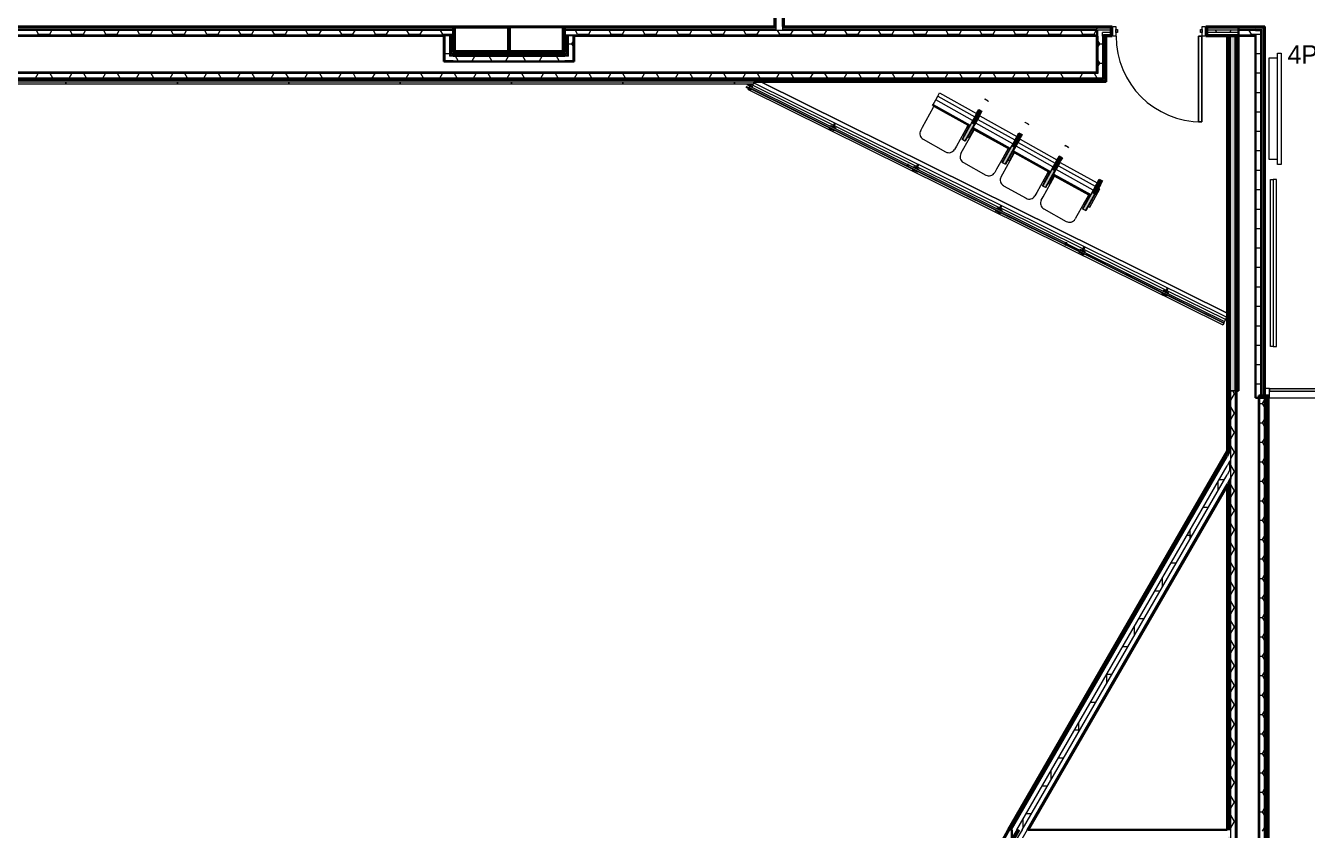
# Model space of a CAD drawing. Header units: millimetres. Extents: x 155920 to 295199, y -4084 to 97293.
# Drawn here: x 208827 to 222633, y 18245 to 26917 of the extents above; entities that cross this region are included whole.
import ezdxf

# ---------------------------------------------------------------- set-up
doc = ezdxf.new("R2010")
doc.units = ezdxf.units.MM
doc.header["$MEASUREMENT"] = 0
for name, color, linetype, lineweight in [('A-AREA-IDEN', 7, 'CONTINUOUS', 9), ('A-DOOR', 4, 'CONTINUOUS', 9), ('A-DOOR-FRAM', 4, 'CONTINUOUS', 18), ('A-FLOR-HRAL', 7, 'CONTINUOUS', 9), ('A-GENM', 8, 'CONTINUOUS', 9), ('A-GLAZ-CURT', 7, 'CONTINUOUS', 9), ('A-GLAZ-CWMG', 7, 'CONTINUOUS', 9), ('A-WALL', 7, 'CONTINUOUS', 9), ('A-WALL-PATT', 7, 'CONTINUOUS', 25), ('E-ELEC-EQPM', 8, 'CONTINUOUS', 9), ('I-FURN', 8, 'CONTINUOUS', 9), ('I-WALL', 7, 'CONTINUOUS', 9)]:
    doc.layers.add(name, color=color, linetype=linetype, lineweight=lineweight)
doc.styles.add('Century Gothic', font='GOTHIC.TTF', dxfattribs={"height": 200})

msp = doc.modelspace()

# ---------------------------------------------------------------- hatches: boundary and pattern name
at = {"layer": 'A-GENM'}
h = msp.add_hatch(color=256, dxfattribs=at)
h.paths.add_polyline_path([(213455, 26901), (214031, 26901), (214031, 26907), (213455, 26907)], flags=0)
h.paths.add_polyline_path([(214035, 26901), (214611, 26901), (214611, 26907), (214035, 26907)], flags=0)
at = {"layer": 'A-GLAZ-CURT'}
msp.add_hatch(color=256, dxfattribs=at).paths.add_polyline_path([(223026, 22979), (223026, 23004), (222224, 23004), (222224, 22979), (222524, 22979)], flags=0)
at = {"layer": 'A-WALL-PATT', "lineweight": 5}
h = msp.add_hatch(color=256, dxfattribs=at)
h.paths.add_polyline_path([(216907, 26907), (216907, 27172), (216943, 27172), (216943, 27187), (216892, 27187), (216892, 26907)], flags=0)
h.paths.add_polyline_path([(216943, 28197), (216943, 28212), (216907, 28212), (216907, 28344), (216892, 28344), (216892, 28197)], flags=0)
h.paths.add_polyline_path([(216892, 28382), (216907, 28382), (216907, 28432), (216892, 28432)], flags=0)
at = {"layer": 'A-WALL-PATT', "lineweight": 9}
h = msp.add_hatch(color=256, dxfattribs=at)
h.paths.add_polyline_path([(216979, 26907), (216994, 26907), (216994, 27187), (216943, 27187), (216943, 27172), (216979, 27172), (216979, 27056)], flags=0)
h.paths.add_polyline_path([(216943, 28197), (216994, 28197), (216994, 28432), (216979, 28432), (216979, 28212), (216943, 28212)], flags=0)
at = {"layer": 'A-WALL-PATT', "lineweight": 5}
h = msp.add_hatch(color=256, dxfattribs=at)
h.paths.add_polyline_path([(220366, 26892), (220366, 26907), (216979, 26907), (216979, 26892), (220132, 26892)], flags=0)
h.paths.add_polyline_path([(215348, 26892), (216907, 26892), (216907, 26907), (214633, 26907), (214633, 26892)], flags=0)
h.paths.add_polyline_path([(213433, 26892), (213433, 26907), (205910, 26907), (205910, 26892), (212956, 26892)], flags=0)
h = msp.add_hatch(color=256, dxfattribs=at)
h.paths.add_polyline_path([(220366, 26877), (220366, 26892), (216979, 26892), (216979, 26877), (220132, 26877)], flags=0)
h.paths.add_polyline_path([(216843, 26877), (216907, 26877), (216907, 26892), (214633, 26892), (214633, 26877), (216544, 26877)], flags=0)
h.paths.add_polyline_path([(212956, 26877), (213433, 26877), (213433, 26892), (205910, 26892), (205910, 26877), (211760, 26877)], flags=0)
for points in [[(213403, 26600), (213418, 26600), (213418, 26806), (213403, 26806), (213403, 26616)], [(214663, 26600), (214663, 26806), (214648, 26806), (214648, 26600)], [(220437, 26340), (220452, 26340), (220452, 26805), (220437, 26805), (220437, 26341)], [(221781, 22983), (221793, 22983), (221793, 26805), (221781, 26805), (221781, 23311)], [(221854, 22983), (221854, 26805), (221804, 26805), (221804, 22983), (221809, 22983)], [(221865, 22983), (221878, 22983), (221878, 26805), (221865, 26805), (221865, 23311)], [(221878, 22983), (221890, 22983), (221890, 26805), (221878, 26805), (221878, 23311)], [(222159, 26892), (222159, 26907), (221890, 26907), (221890, 26892), (222144, 26892)], [(222144, 26877), (222144, 26892), (221890, 26892), (221890, 26877), (222143, 26877)], [(222144, 22907), (222159, 22907), (222159, 26892), (222144, 26892), (222144, 23311)], [(222159, 22907), (222174, 22907), (222174, 26907), (222159, 26907), (222159, 23311)], [(213433, 26600), (214648, 26600), (214648, 26615), (213418, 26615), (213418, 26600)], [(220452, 26325), (220452, 26340), (201311, 26340), (201311, 26325), (220132, 26325)], [(221783, 22297), (221798, 22323), (221798, 22983), (221783, 22983), (221783, 22327)], [(222183, 15656), (222198, 15656), (222198, 22932), (222183, 22932), (222183, 16260)], [(222213, 15656), (222213, 22932), (222198, 22932), (222198, 15656)], [(219446, 18250), (221783, 22297), (221783, 22327), (219430, 18250), (219435, 18250)]]:
    msp.add_hatch(color=256, dxfattribs=at).paths.add_polyline_path(points, flags=0)
at = {"layer": 'A-WALL-PATT', "lineweight": 9}
for points in [[(213433, 26615), (213433, 26806), (213418, 26806), (213418, 26615)], [(214648, 26615), (214648, 26806), (214633, 26806), (214633, 26615)], [(220452, 26325), (220467, 26325), (220467, 26805), (220452, 26805), (220452, 26340)], [(221768, 22983), (221781, 22983), (221781, 26805), (221768, 26805), (221768, 23311)], [(213554, 26615), (214633, 26616), (214633, 26630), (213433, 26630), (213433, 26615)], [(220467, 26310), (220467, 26325), (201296, 26325), (201296, 26310), (220132, 26310)], [(221768, 22301), (221783, 22327), (221783, 22983), (221768, 22983), (221768, 22331)], [(219429, 18250), (221768, 22301), (221768, 22331), (219412, 18250)], [(219348, 18110), (219429, 18250), (219412, 18250), (219348, 18140)]]:
    msp.add_hatch(color=256, dxfattribs=at).paths.add_polyline_path(points, flags=0)
h = msp.add_hatch(color=256, dxfattribs=at)
h.paths.add_polyline_path([(221540, 26856), (221555, 26856), (221555, 26892), (221890, 26892), (221890, 26907), (221540, 26907)], flags=0)
h.paths.add_polyline_path([(220515, 26856), (220530, 26856), (220530, 26907), (220366, 26907), (220366, 26892), (220515, 26892)], flags=0)
at = {"layer": 'A-WALL-PATT', "lineweight": 5}
h = msp.add_hatch(color=256, dxfattribs=at)
h.paths.add_polyline_path([(221540, 26805), (221890, 26805), (221890, 26820), (221555, 26820), (221555, 26856), (221540, 26856), (221540, 26836)], flags=0)
h.paths.add_polyline_path([(220467, 26805), (220530, 26805), (220530, 26856), (220515, 26856), (220515, 26820), (220437, 26820), (220437, 26805), (220452, 26805)], flags=0)
at = {"layer": 'A-WALL-PATT', "lineweight": 9}
h = msp.add_hatch(color=256, dxfattribs=at)
h.paths.add_polyline_path([(221768, 15122), (221783, 15122), (221783, 16048), (221768, 16048), (221768, 15159)], flags=0)
h.paths.add_polyline_path([(221768, 16134), (221783, 16134), (221783, 18164), (221768, 18164), (221768, 16149)], flags=0)
h.paths.add_polyline_path([(221768, 18250), (221783, 18250), (221783, 21985), (221768, 21959), (221768, 18904)], flags=0)
at = {"layer": 'A-WALL-PATT', "lineweight": 5}
h = msp.add_hatch(color=256, dxfattribs=at)
h.paths.add_polyline_path([(221783, 15137), (221798, 15138), (221798, 16048), (221783, 16048), (221783, 15159)], flags=0)
h.paths.add_polyline_path([(221783, 16119), (221798, 16119), (221798, 18179), (221783, 18179), (221783, 16134)], flags=0)
h.paths.add_polyline_path([(221798, 18250), (221798, 22011), (221783, 21985), (221783, 18250)], flags=0)
at = {"layer": 'I-FURN'}
for points in [[(219046, 25847), (219108, 25959), (219074, 25979), (219011, 25867), (219015, 25866), (219018, 25872), (219046, 25856), (219043, 25850)], [(219108, 25959), (219128, 25994), (219093, 26013), (219074, 25979)], [(218917, 25689), (219015, 25866), (219011, 25867), (218913, 25691)], [(218945, 25674), (219046, 25856), (219018, 25871), (218917, 25689), (218936, 25679)], [(218948, 25672), (219046, 25847), (219043, 25850), (218945, 25674)], [(219479, 25597), (219541, 25709), (219507, 25729), (219444, 25617), (219448, 25616), (219451, 25622), (219479, 25606), (219476, 25600)], [(219541, 25709), (219561, 25744), (219526, 25763), (219507, 25729)], [(219350, 25439), (219448, 25616), (219444, 25617), (219346, 25441)], [(219378, 25424), (219479, 25606), (219451, 25621), (219350, 25439), (219353, 25438)], [(219381, 25422), (219479, 25597), (219476, 25600), (219378, 25424)], [(219912, 25347), (219974, 25459), (219940, 25479), (219877, 25367), (219881, 25366), (219884, 25372), (219912, 25356), (219909, 25350)], [(219974, 25459), (219994, 25494), (219959, 25513), (219940, 25479)], [(219783, 25189), (219881, 25366), (219877, 25367), (219779, 25191)], [(219811, 25174), (219912, 25356), (219884, 25371), (219783, 25189), (219786, 25188)], [(219814, 25172), (219912, 25347), (219909, 25350), (219811, 25174)], [(220345, 25097), (220407, 25209), (220373, 25229), (220310, 25117), (220314, 25116), (220317, 25122), (220345, 25106), (220342, 25100)], [(220407, 25209), (220427, 25244), (220392, 25263), (220373, 25229)], [(220216, 24939), (220314, 25116), (220310, 25117), (220212, 24941)], [(220244, 24924), (220345, 25106), (220317, 25121), (220216, 24939)], [(220247, 24922), (220345, 25097), (220342, 25100), (220244, 24924)]]:
    msp.add_hatch(color=256, dxfattribs=at).paths.add_polyline_path(points, flags=0)
h = msp.add_hatch(color=256, dxfattribs=at)
h.paths.add_polyline_path([(218990, 25710), (219040, 25803), (219030, 25808), (219088, 25913), (219084, 25915), (218974, 25719)], flags=0)
h.paths.add_polyline_path([(218940, 25738), (218994, 25837), (218979, 25845), (218924, 25747), (218936, 25741)], flags=0)
h = msp.add_hatch(color=256, dxfattribs=at)
h.paths.add_polyline_path([(219423, 25460), (219474, 25552), (219463, 25558), (219521, 25663), (219517, 25665), (219407, 25469)], flags=0)
h.paths.add_polyline_path([(219373, 25488), (219427, 25587), (219412, 25595), (219357, 25497)], flags=0)
h = msp.add_hatch(color=256, dxfattribs=at)
h.paths.add_polyline_path([(219856, 25210), (219907, 25302), (219896, 25308), (219954, 25413), (219950, 25415), (219841, 25219)], flags=0)
h.paths.add_polyline_path([(219806, 25238), (219860, 25337), (219845, 25345), (219790, 25247)], flags=0)
h = msp.add_hatch(color=256, dxfattribs=at)
h.paths.add_polyline_path([(220289, 24960), (220398, 25157), (220383, 25165), (220274, 24969)], flags=0)
h.paths.add_polyline_path([(220239, 24988), (220294, 25087), (220278, 25095), (220223, 24997)], flags=0)

# ---------------------------------------------------------------- linework, layer by layer
at = {"layer": 'A-DOOR'}
for p, q in [((221460, 26805), (221498, 26805)), ((221460, 25879), (221460, 26805)), ((221460, 26805), (221460, 25879)), ((221498, 26805), (221460, 26805)), ((221498, 26805), (221498, 25879)), ((221498, 25879), (221498, 26805)), ((221498, 25879), (221460, 25879)), ((221460, 25879), (221498, 25879))]:
    msp.add_line(p, q, dxfattribs=at)
msp.add_arc((221498, 26805), 926, 180, 270, dxfattribs=at)
at = {"layer": 'A-DOOR-FRAM', "lineweight": 20}
for p, q in [((220538, 26907), (220570, 26907)), ((220538, 26805), (220538, 26907)), ((220570, 26805), (220538, 26805)), ((220570, 26907), (220570, 26805)), ((220570, 26877), (220589, 26877)), ((220570, 26845), (220570, 26877)), ((220589, 26845), (220570, 26845)), ((220589, 26877), (220589, 26845)), ((221481, 26877), (221500, 26877)), ((221481, 26845), (221481, 26877)), ((221500, 26845), (221481, 26845)), ((221500, 26907), (221532, 26907)), ((221500, 26805), (221500, 26907)), ((221500, 26877), (221500, 26845)), ((221532, 26805), (221500, 26805)), ((221532, 26907), (221532, 26805))]:
    msp.add_line(p, q, dxfattribs=at)
at = {"layer": 'A-FLOR-HRAL'}
for p, q in [((216591, 26261), (216587, 26252)), ((216641, 26226), (216587, 26252)), ((216591, 26261), (216645, 26234)), ((216603, 26285), (216600, 26280)), ((216654, 26253), (216600, 26280)), ((216607, 26285), (216657, 26260)), ((216608, 26228), (216614, 26239)), ((216618, 26247), (216619, 26250)), ((216619, 26250), (216626, 26264)), ((216619, 26250), (218319, 25407)), ((216628, 26285), (216624, 26276)), ((216627, 26267), (216626, 26264)), ((216626, 26264), (218326, 25421)), ((216637, 26270), (216644, 26285)), ((216641, 26226), (216645, 26234)), ((217526, 25843), (216642, 26282)), ((216644, 26233), (217486, 25816)), ((216654, 26253), (216657, 26260)), ((216669, 26301), (221764, 23775)), ((216669, 26301), (221764, 23775)), ((221768, 23820), (216747, 26310)), ((216747, 26310), (221768, 23820)), ((216608, 26228), (221722, 23692)), ((217500, 25842), (217496, 25836)), ((217550, 25809), (217496, 25836)), ((217500, 25842), (217553, 25816)), ((217539, 25870), (217520, 25832)), ((217533, 25826), (217551, 25863)), ((218422, 25399), (217538, 25837)), ((217487, 25816), (217483, 25808)), ((217536, 25782), (217483, 25808)), ((217487, 25816), (217541, 25790)), ((217536, 25782), (217541, 25790)), ((217540, 25789), (218318, 25404)), ((217550, 25809), (217553, 25816)), ((218317, 25402), (218329, 25426)), ((218338, 25421), (218326, 25398)), ((218338, 25421), (218329, 25426)), ((218335, 25417), (220031, 24576)), ((218435, 25425), (218416, 25388)), ((218429, 25382), (218447, 25419)), ((218317, 25402), (218326, 25398)), ((218327, 25399), (218382, 25372)), ((218328, 25402), (220024, 24562)), ((218383, 25372), (218379, 25364)), ((218432, 25337), (218379, 25364)), ((218383, 25372), (218436, 25346)), ((218395, 25398), (218392, 25392)), ((218446, 25365), (218392, 25392)), ((218395, 25398), (218449, 25371)), ((218432, 25337), (218436, 25346)), ((219318, 24955), (218434, 25393)), ((218436, 25345), (219278, 24927)), ((218446, 25365), (218449, 25371)), ((219279, 24928), (219275, 24920)), ((219328, 24893), (219275, 24920)), ((219279, 24928), (219332, 24901)), ((219291, 24954), (219288, 24947)), ((219342, 24921), (219288, 24947)), ((219291, 24954), (219345, 24927)), ((219331, 24981), (219312, 24944)), ((219325, 24937), (219343, 24975)), ((219328, 24893), (219332, 24901)), ((220214, 24511), (219330, 24949)), ((219332, 24901), (220023, 24558)), ((219342, 24921), (219345, 24927)), ((220022, 24557), (220033, 24580)), ((220042, 24576), (220031, 24553)), ((220042, 24576), (220033, 24580)), ((220022, 24557), (220031, 24553)), ((220031, 24554), (220174, 24483)), ((220033, 24557), (221733, 23714)), ((220040, 24571), (221740, 23728)), ((220175, 24484), (220170, 24476)), ((220224, 24449), (220170, 24476)), ((220175, 24484), (220228, 24457)), ((220187, 24510), (220184, 24503)), ((220238, 24476), (220184, 24503)), ((220187, 24510), (220241, 24483)), ((220227, 24537), (220208, 24499)), ((220220, 24493), (220239, 24531)), ((220224, 24449), (220228, 24457)), ((221110, 24067), (220226, 24505)), ((220228, 24457), (221070, 24039)), ((220238, 24476), (220241, 24483)), ((221070, 24040), (221066, 24031)), ((221120, 24005), (221066, 24031)), ((221070, 24040), (221124, 24013)), ((221083, 24065), (221080, 24059)), ((221134, 24032), (221080, 24059)), ((221083, 24065), (221137, 24039)), ((221123, 24093), (221104, 24055)), ((221116, 24049), (221135, 24087)), ((221751, 23749), (221122, 24061)), ((221134, 24032), (221137, 24039)), ((221120, 24005), (221124, 24013)), ((221124, 24012), (221732, 23711)), ((221751, 23749), (221740, 23728)), ((221751, 23749), (221764, 23775)), ((221751, 23749), (221752, 23748)), ((221766, 23775), (221752, 23748)), ((221768, 23784), (221764, 23775)), ((221764, 23775), (221768, 23784)), ((221764, 23775), (221767, 23773)), ((221767, 23773), (221767, 23774)), ((221767, 23774), (221767, 23773)), ((221732, 23711), (221722, 23692)), ((221733, 23714), (221732, 23711)), ((221740, 23728), (221733, 23714))]:
    msp.add_line(p, q, dxfattribs=at)
at = {"layer": 'A-GENM', "lineweight": 30}
for p, q in [((213451, 26907), (213433, 26907)), ((213433, 26907), (213433, 26632)), ((213451, 26632), (213451, 26907)), ((214031, 26907), (213455, 26907)), ((213455, 26907), (213455, 26901)), ((213455, 26901), (214031, 26901)), ((214042, 26892), (214024, 26892)), ((214024, 26892), (214024, 26642)), ((214031, 26901), (214031, 26907)), ((214611, 26907), (214035, 26907)), ((214035, 26907), (214035, 26901)), ((214035, 26901), (214611, 26901)), ((214042, 26642), (214042, 26892)), ((214611, 26901), (214611, 26907)), ((214633, 26907), (214615, 26907)), ((214615, 26907), (214615, 26632)), ((214633, 26632), (214633, 26907)), ((213433, 26632), (213451, 26632)), ((214615, 26642), (213451, 26642)), ((213451, 26642), (213451, 26632)), ((213451, 26632), (214615, 26632)), ((214024, 26642), (214042, 26642)), ((214615, 26632), (214615, 26642)), ((214615, 26632), (214633, 26632))]:
    msp.add_line(p, q, dxfattribs=at)
at = {"layer": 'A-GENM'}
for p, q in [((213451, 26907), (213455, 26907)), ((213451, 26892), (214024, 26892)), ((214031, 26907), (214035, 26907)), ((214611, 26907), (214615, 26907)), ((208061, 26310), (209261, 26310)), ((208061, 26290), (209261, 26290)), ((209256, 26285), (208066, 26285)), ((209261, 26290), (209256, 26285)), ((209261, 26290), (209261, 26310)), ((209261, 26310), (210461, 26310)), ((209261, 26310), (209261, 26290)), ((209261, 26290), (210461, 26290)), ((209266, 26285), (209261, 26290)), ((210456, 26285), (209266, 26285)), ((210461, 26290), (210456, 26285)), ((210461, 26290), (210461, 26310)), ((210461, 26310), (211661, 26310)), ((210461, 26310), (210461, 26290)), ((210461, 26290), (211661, 26290)), ((210466, 26285), (210461, 26290)), ((211656, 26285), (210466, 26285)), ((211661, 26290), (211656, 26285)), ((211661, 26290), (211661, 26310)), ((211661, 26310), (212861, 26310)), ((211661, 26310), (211661, 26290)), ((211661, 26290), (212861, 26290)), ((211666, 26285), (211661, 26290)), ((212856, 26285), (211666, 26285)), ((212861, 26290), (212856, 26285)), ((212861, 26290), (212861, 26310)), ((212861, 26310), (214061, 26310)), ((212861, 26310), (212861, 26290)), ((212861, 26290), (214061, 26290)), ((212866, 26285), (212861, 26290)), ((214056, 26285), (212866, 26285)), ((214061, 26290), (214056, 26285)), ((214061, 26290), (214061, 26310)), ((214061, 26310), (215261, 26310)), ((214061, 26310), (214061, 26290)), ((214061, 26290), (215261, 26290)), ((214066, 26285), (214061, 26290)), ((215256, 26285), (214066, 26285)), ((215261, 26290), (215256, 26285)), ((215261, 26290), (215261, 26310)), ((215261, 26310), (216461, 26310)), ((215261, 26310), (215261, 26290)), ((215261, 26290), (216461, 26290)), ((215266, 26285), (215261, 26290)), ((216456, 26285), (215266, 26285)), ((216461, 26290), (216456, 26285)), ((216461, 26310), (216669, 26310)), ((216461, 26310), (216461, 26290)), ((216461, 26290), (216461, 26310)), ((216461, 26290), (216669, 26290)), ((216466, 26285), (216461, 26290)), ((216664, 26285), (216466, 26285)), ((216669, 26290), (216664, 26285)), ((216669, 26290), (216669, 26310))]:
    msp.add_line(p, q, dxfattribs=at)
at = {"layer": 'A-GLAZ-CURT', "lineweight": 20}
for p, q in [((223026, 23004), (222224, 23004)), ((222224, 23004), (222224, 22979)), ((222224, 22979), (223026, 22979))]:
    msp.add_line(p, q, dxfattribs=at)
at = {"layer": 'A-GLAZ-CWMG', "lineweight": 20, "extrusion": (0, 0, -1)}
for p, q in [((222224, 23007), (222174, 23007)), ((222174, 23007), (222174, 22907)), ((222224, 22907), (222224, 23007)), ((222174, 22907), (222224, 22907))]:
    msp.add_line(p, q, dxfattribs=at)
at = {"layer": 'A-GLAZ-CWMG'}
for p, q in [((222224, 23007), (223026, 23007)), ((222224, 22907), (223026, 22907))]:
    msp.add_line(p, q, dxfattribs=at)
at = {"layer": 'A-WALL'}
for p, q in [((216907, 27172), (216907, 26907)), ((216908, 27171), (216908, 26907)), ((216978, 26907), (216978, 27171)), ((216979, 26907), (216979, 27172)), ((213433, 26866), (205874, 26866)), ((213433, 26816), (205874, 26816)), ((213433, 26876), (205909, 26876)), ((213433, 26892), (205910, 26892)), ((213433, 26877), (205910, 26877)), ((213392, 26806), (213342, 26806)), ((213342, 26806), (213342, 26539)), ((213392, 26806), (213392, 26589)), ((213403, 26806), (213402, 26806)), ((213402, 26806), (213402, 26599)), ((213418, 26806), (213403, 26806)), ((213403, 26806), (213403, 26600)), ((213433, 26806), (213418, 26806)), ((213418, 26806), (213418, 26615)), ((216907, 26892), (214633, 26892)), ((216907, 26877), (214633, 26877)), ((216908, 26876), (214633, 26876)), ((220366, 26866), (214633, 26866)), ((220366, 26816), (214633, 26816)), ((214648, 26806), (214633, 26806)), ((214648, 26615), (214648, 26806)), ((214663, 26806), (214648, 26806)), ((214664, 26806), (214663, 26806)), ((214663, 26600), (214663, 26806)), ((214664, 26599), (214664, 26806)), ((214724, 26806), (214674, 26806)), ((214674, 26589), (214674, 26806)), ((214724, 26539), (214724, 26806)), ((216892, 26907), (216907, 26907)), ((216907, 26907), (216907, 26892)), ((216907, 26892), (216907, 26877)), ((216908, 26907), (216908, 26877)), ((216908, 26877), (216908, 26876)), ((216978, 26907), (216978, 26877)), ((216978, 26877), (216978, 26876)), ((220366, 26876), (216978, 26876)), ((216979, 26907), (216994, 26907)), ((216979, 26907), (216979, 26892)), ((216979, 26892), (216979, 26877)), ((220366, 26892), (216979, 26892)), ((220366, 26877), (216979, 26877)), ((220366, 26907), (220366, 26892)), ((220366, 26892), (220366, 26907)), ((220515, 26892), (220366, 26892)), ((220366, 26892), (220366, 26891)), ((220366, 26891), (220366, 26892)), ((220514, 26891), (220366, 26891)), ((220366, 26891), (220366, 26877)), ((220366, 26877), (220366, 26891)), ((220366, 26877), (220366, 26876)), ((220366, 26876), (220366, 26877)), ((220366, 26856), (220366, 26866)), ((220366, 26844), (220366, 26856)), ((220366, 26821), (220366, 26844)), ((220366, 26820), (220366, 26821)), ((220366, 26816), (220366, 26820)), ((220514, 26869), (220376, 26869)), ((220376, 26844), (220376, 26869)), ((220376, 26805), (220376, 26844)), ((220376, 26805), (220376, 26411)), ((220514, 26844), (220426, 26844)), ((220426, 26821), (220426, 26844)), ((220426, 26805), (220426, 26821)), ((220426, 26805), (220426, 26411)), ((220436, 26821), (220514, 26821)), ((220436, 26820), (220436, 26821)), ((220436, 26805), (220436, 26820)), ((220436, 26805), (220436, 26411)), ((220437, 26820), (220515, 26820)), ((220437, 26805), (220437, 26820)), ((220452, 26805), (220437, 26805)), ((220437, 26805), (220437, 26411)), ((220467, 26805), (220452, 26805)), ((220452, 26805), (220452, 26411)), ((220514, 26869), (220514, 26891)), ((220514, 26856), (220514, 26869)), ((220514, 26844), (220514, 26856)), ((220514, 26821), (220514, 26844)), ((220515, 26856), (220515, 26892)), ((220515, 26820), (220515, 26856)), ((221555, 26892), (221555, 26856)), ((221890, 26892), (221555, 26892)), ((221555, 26856), (221555, 26820)), ((221555, 26820), (221890, 26820)), ((221556, 26891), (221556, 26869)), ((221890, 26891), (221556, 26891)), ((221556, 26869), (221556, 26856)), ((221890, 26869), (221556, 26869)), ((221556, 26856), (221556, 26844)), ((221556, 26844), (221556, 26821)), ((221890, 26844), (221556, 26844)), ((221556, 26821), (221890, 26821)), ((221781, 22983), (221781, 26805)), ((221793, 22983), (221793, 26805)), ((221794, 22983), (221794, 26805)), ((221804, 22983), (221804, 26805)), ((221854, 22983), (221854, 26805)), ((221864, 22983), (221864, 26805)), ((221865, 22983), (221865, 26805)), ((221878, 22983), (221878, 26805)), ((222073, 26892), (221890, 26892)), ((222073, 26877), (221890, 26877)), ((222073, 26876), (221890, 26876)), ((222073, 26866), (221890, 26866)), ((222073, 26816), (221890, 26816)), ((222073, 26892), (222144, 26892)), ((222073, 26877), (222143, 26877)), ((222073, 26876), (222133, 26876)), ((222073, 26866), (222083, 26866)), ((222073, 26816), (222083, 26816)), ((222083, 26866), (222133, 26866)), ((222083, 22907), (222083, 26816)), ((222133, 26876), (222143, 26876)), ((222133, 22907), (222133, 26866)), ((222143, 26877), (222144, 26877)), ((222143, 22907), (222143, 26876)), ((222144, 26892), (222159, 26892)), ((222144, 22907), (222144, 26877)), ((222159, 22907), (222159, 26892)), ((213392, 26539), (213342, 26539)), ((213402, 26589), (213392, 26589)), ((213433, 26539), (213392, 26539)), ((213403, 26599), (213402, 26599)), ((213433, 26589), (213402, 26589)), ((213418, 26600), (213403, 26600)), ((213433, 26599), (213403, 26599)), ((213433, 26615), (213418, 26615)), ((213433, 26600), (213418, 26600)), ((213433, 26615), (214633, 26615)), ((213433, 26600), (214633, 26600)), ((213433, 26599), (214633, 26599)), ((213433, 26589), (214633, 26589)), ((213433, 26539), (214633, 26539)), ((214648, 26615), (214633, 26615)), ((214648, 26600), (214633, 26600)), ((214663, 26599), (214633, 26599)), ((214664, 26589), (214633, 26589)), ((214674, 26539), (214633, 26539)), ((214663, 26600), (214648, 26600)), ((214664, 26599), (214663, 26599)), ((214674, 26589), (214664, 26589)), ((214724, 26539), (214674, 26539)), ((220376, 26401), (201387, 26401)), ((220376, 26411), (220376, 26401)), ((220426, 26411), (220426, 26401)), ((220426, 26401), (220426, 26351)), ((220436, 26411), (220436, 26351)), ((220437, 26411), (220437, 26341)), ((220452, 26411), (220452, 26340)), ((220452, 26325), (201311, 26325)), ((220437, 26340), (201326, 26340)), ((220436, 26341), (201327, 26341)), ((220426, 26351), (201337, 26351)), ((220436, 26351), (220436, 26341)), ((220437, 26341), (220437, 26340)), ((220452, 26340), (220452, 26325)), ((221768, 22983), (221781, 22983)), ((221781, 22983), (221768, 22983)), ((221781, 22983), (221783, 22983)), ((221783, 22983), (221781, 22983)), ((221783, 22983), (221793, 22983)), ((221783, 22327), (221783, 22983)), ((221793, 22983), (221783, 22983)), ((221793, 22983), (221794, 22983)), ((221794, 22983), (221793, 22983)), ((221794, 22983), (221798, 22983)), ((221798, 22983), (221794, 22983)), ((221798, 22983), (221799, 22983)), ((221799, 22983), (221798, 22983)), ((221798, 22323), (221798, 22983)), ((221799, 22983), (221804, 22983)), ((221804, 22983), (221799, 22983)), ((221799, 22325), (221799, 22983)), ((221804, 22983), (221809, 22983)), ((221809, 22983), (221804, 22983)), ((221809, 22983), (221854, 22983)), ((221854, 22983), (221809, 22983)), ((221809, 22050), (221809, 22983)), ((221854, 22983), (221859, 22983)), ((221859, 22983), (221854, 22983)), ((221859, 22983), (221864, 22983)), ((221864, 22983), (221859, 22983)), ((221859, 22137), (221859, 22983)), ((221864, 22983), (221865, 22983)), ((221865, 22983), (221864, 22983)), ((221865, 22983), (221869, 22983)), ((221869, 22983), (221865, 22983)), ((222122, 15656), (222122, 22932)), ((222172, 15656), (222172, 22932)), ((222182, 15656), (222182, 22932)), ((222183, 15656), (222183, 22932)), ((222198, 15656), (222198, 22932)), ((219429, 18250), (221768, 22301)), ((219446, 18250), (221768, 22271)), ((221768, 22301), (221768, 22331)), ((221783, 22327), (221768, 22301)), ((221783, 22297), (221768, 22271)), ((221799, 22229), (221768, 22175)), ((221783, 22327), (221783, 22297)), ((221783, 22297), (221783, 22327)), ((221798, 22323), (221783, 22297)), ((221799, 22325), (221798, 22323)), ((221799, 22229), (221799, 22129)), ((221799, 22129), (221799, 22229)), ((219502, 18250), (221768, 22175)), ((221799, 22129), (221768, 22075)), ((221859, 22117), (221859, 22137)), ((221859, 22117), (221859, 22137)), ((221859, 15208), (221859, 22117)), ((219560, 18250), (221768, 22075)), ((219615, 18250), (221768, 21979)), ((221799, 22033), (221768, 21979)), ((221783, 21985), (221768, 21959)), ((221798, 22011), (221783, 21985)), ((221783, 18250), (221783, 21985)), ((221799, 22013), (221798, 22011)), ((221798, 18250), (221798, 22011)), ((221809, 22050), (221799, 22033)), ((221799, 22013), (221799, 22033)), ((221799, 18250), (221799, 22013)), ((221809, 22050), (221809, 22030)), ((221809, 22030), (221809, 22050)), ((221809, 22030), (221809, 22050)), ((221809, 15208), (221809, 22030)), ((219363, 18136), (219429, 18250)), ((219364, 18136), (219430, 18250)), ((219412, 18250), (219429, 18250)), ((219429, 18250), (219412, 18250)), ((219429, 18250), (219430, 18250)), ((219430, 18250), (219429, 18250)), ((219430, 18250), (219434, 18250)), ((219434, 18250), (219430, 18250)), ((219434, 18250), (219435, 18250)), ((219435, 18250), (219434, 18250)), ((219435, 18250), (219446, 18250)), ((219446, 18250), (219435, 18250)), ((219502, 18250), (219450, 18161)), ((219502, 18250), (219450, 18161)), ((219560, 18250), (219501, 18149)), ((219615, 18250), (219557, 18149)), ((219627, 18250), (219621, 18240)), ((221783, 18250), (221768, 18250)), ((221798, 18250), (221783, 18250)), ((221799, 18250), (221798, 18250))]:
    msp.add_line(p, q, dxfattribs=at)
at = {"layer": 'A-WALL-PATT', "linetype": 'Continuous', "lineweight": 9}
for p, q in [((208965, 26827), (208943, 26866)), ((208959, 26816), (208965, 26827)), ((208965, 26827), (209086, 26827)), ((208965, 26827), (208965, 26827)), ((208965, 26827), (208965, 26827)), ((209086, 26827), (209109, 26866)), ((209092, 26816), (209086, 26827)), ((209328, 26827), (209305, 26866)), ((209322, 26816), (209328, 26827)), ((209328, 26827), (209449, 26827)), ((209328, 26827), (209328, 26827)), ((209328, 26827), (209328, 26827)), ((209449, 26827), (209472, 26866)), ((209455, 26816), (209449, 26827)), ((209691, 26827), (209668, 26866)), ((209685, 26816), (209691, 26827)), ((209691, 26827), (209812, 26827)), ((209691, 26827), (209691, 26827)), ((209691, 26827), (209691, 26827)), ((209812, 26827), (209835, 26866)), ((209818, 26816), (209812, 26827)), ((210054, 26827), (210031, 26866)), ((210048, 26816), (210054, 26827)), ((210054, 26827), (210175, 26827)), ((210054, 26827), (210054, 26827)), ((210054, 26827), (210054, 26827)), ((210175, 26827), (210198, 26866)), ((210181, 26816), (210175, 26827)), ((210417, 26827), (210394, 26866)), ((210411, 26816), (210417, 26827)), ((210417, 26827), (210538, 26827)), ((210417, 26827), (210417, 26827)), ((210417, 26827), (210417, 26827)), ((210538, 26827), (210561, 26866)), ((210544, 26816), (210538, 26827)), ((210780, 26827), (210757, 26866)), ((210774, 26816), (210780, 26827)), ((210780, 26827), (210901, 26827)), ((210780, 26827), (210780, 26827)), ((210780, 26827), (210780, 26827)), ((210901, 26827), (210923, 26866)), ((210907, 26816), (210901, 26827)), ((211143, 26827), (211120, 26866)), ((211137, 26816), (211143, 26827)), ((211143, 26827), (211264, 26827)), ((211143, 26827), (211143, 26827)), ((211143, 26827), (211143, 26827)), ((211264, 26827), (211286, 26866)), ((211270, 26816), (211264, 26827)), ((211506, 26827), (211483, 26866)), ((211499, 26816), (211506, 26827)), ((211505, 26827), (211626, 26827)), ((211506, 26827), (211506, 26827)), ((211506, 26827), (211506, 26827)), ((211626, 26827), (211649, 26866)), ((211633, 26816), (211627, 26827)), ((211868, 26827), (211846, 26866)), ((211862, 26816), (211868, 26827)), ((211868, 26827), (211989, 26827)), ((211868, 26827), (211868, 26827)), ((211868, 26827), (211868, 26827)), ((211989, 26827), (212012, 26866)), ((211996, 26816), (211989, 26827)), ((212231, 26827), (212209, 26866)), ((212225, 26816), (212231, 26827)), ((212231, 26827), (212352, 26827)), ((212231, 26827), (212231, 26827)), ((212231, 26827), (212231, 26827)), ((212352, 26827), (212375, 26866)), ((212358, 26816), (212352, 26827)), ((212594, 26827), (212572, 26866)), ((212588, 26816), (212594, 26827)), ((212594, 26827), (212715, 26827)), ((212594, 26827), (212594, 26827)), ((212594, 26827), (212594, 26827)), ((212715, 26827), (212738, 26866)), ((212721, 26816), (212715, 26827)), ((212957, 26827), (212934, 26866)), ((212951, 26816), (212957, 26827)), ((212957, 26827), (213078, 26827)), ((212957, 26827), (212957, 26827)), ((212957, 26827), (212957, 26827)), ((213078, 26827), (213101, 26866)), ((213084, 26816), (213078, 26827)), ((213320, 26827), (213297, 26866)), ((213314, 26816), (213320, 26827)), ((213320, 26827), (213433, 26827)), ((213320, 26827), (213320, 26827)), ((213320, 26827), (213320, 26827)), ((214772, 26827), (214749, 26866)), ((214766, 26816), (214772, 26827)), ((214772, 26827), (214893, 26827)), ((214772, 26827), (214772, 26827)), ((214772, 26827), (214772, 26827)), ((214893, 26827), (214915, 26866)), ((214899, 26816), (214893, 26827)), ((215135, 26827), (215112, 26866)), ((215128, 26816), (215135, 26827)), ((215134, 26827), (215255, 26827)), ((215135, 26827), (215135, 26827)), ((215135, 26827), (215135, 26827)), ((215255, 26827), (215278, 26866)), ((215262, 26816), (215256, 26827)), ((215498, 26827), (215475, 26866)), ((215491, 26816), (215497, 26827)), ((215497, 26827), (215618, 26827)), ((215497, 26827), (215497, 26827)), ((215497, 26827), (215497, 26827)), ((215618, 26827), (215641, 26866)), ((215625, 26816), (215618, 26827)), ((215860, 26827), (215838, 26866)), ((215854, 26816), (215860, 26827)), ((215860, 26827), (215981, 26827)), ((215860, 26827), (215860, 26827)), ((215860, 26827), (215860, 26827)), ((215981, 26827), (216004, 26866)), ((215988, 26816), (215981, 26827)), ((216223, 26827), (216201, 26866)), ((216217, 26816), (216223, 26827)), ((216223, 26827), (216344, 26827)), ((216223, 26827), (216223, 26827)), ((216223, 26827), (216223, 26827)), ((216344, 26827), (216367, 26866)), ((216350, 26816), (216344, 26827)), ((216586, 26827), (216563, 26866)), ((216580, 26816), (216586, 26827)), ((216586, 26827), (216707, 26827)), ((216586, 26827), (216586, 26827)), ((216586, 26827), (216586, 26827)), ((216707, 26827), (216730, 26866)), ((216713, 26816), (216707, 26827)), ((216949, 26827), (216926, 26866)), ((216943, 26816), (216949, 26827)), ((216949, 26827), (217070, 26827)), ((216949, 26827), (216949, 26827)), ((216949, 26827), (216949, 26827)), ((217070, 26827), (217093, 26866)), ((217076, 26816), (217070, 26827)), ((217312, 26827), (217289, 26866)), ((217306, 26816), (217312, 26827)), ((217312, 26827), (217433, 26827)), ((217312, 26827), (217312, 26827)), ((217312, 26827), (217312, 26827)), ((217433, 26827), (217456, 26866)), ((217439, 26816), (217433, 26827)), ((217675, 26827), (217652, 26866)), ((217669, 26816), (217675, 26827)), ((217675, 26827), (217796, 26827)), ((217675, 26827), (217675, 26827)), ((217675, 26827), (217675, 26827)), ((217796, 26827), (217819, 26866)), ((217802, 26816), (217796, 26827)), ((218038, 26827), (218015, 26866)), ((218032, 26816), (218038, 26827)), ((218038, 26827), (218159, 26827)), ((218038, 26827), (218038, 26827)), ((218038, 26827), (218038, 26827)), ((218159, 26827), (218182, 26866)), ((218165, 26816), (218159, 26827)), ((218401, 26827), (218378, 26866)), ((218395, 26816), (218401, 26827)), ((218401, 26827), (218522, 26827)), ((218401, 26827), (218401, 26827)), ((218401, 26827), (218401, 26827)), ((218522, 26827), (218544, 26866)), ((218528, 26816), (218522, 26827)), ((218764, 26827), (218741, 26866)), ((218757, 26816), (218764, 26827)), ((218763, 26827), (218884, 26827)), ((218764, 26827), (218764, 26827)), ((218764, 26827), (218764, 26827)), ((218885, 26827), (218907, 26866)), ((218891, 26816), (218885, 26827)), ((219127, 26827), (219104, 26866)), ((219120, 26816), (219126, 26827)), ((219126, 26827), (219247, 26827)), ((219126, 26827), (219126, 26827)), ((219126, 26827), (219126, 26827)), ((219247, 26827), (219270, 26866)), ((219254, 26816), (219247, 26827)), ((219489, 26827), (219467, 26866)), ((219483, 26816), (219489, 26827)), ((219489, 26827), (219610, 26827)), ((219489, 26827), (219489, 26827)), ((219489, 26827), (219489, 26827)), ((219610, 26827), (219633, 26866)), ((219617, 26816), (219610, 26827)), ((219852, 26827), (219830, 26866)), ((219846, 26816), (219852, 26827)), ((219852, 26827), (219973, 26827)), ((219852, 26827), (219852, 26827)), ((219852, 26827), (219852, 26827)), ((219973, 26827), (219996, 26866)), ((219979, 26816), (219973, 26827)), ((220215, 26827), (220193, 26866)), ((220209, 26816), (220215, 26827)), ((220215, 26827), (220336, 26827)), ((220215, 26827), (220215, 26827)), ((220215, 26827), (220215, 26827)), ((220336, 26827), (220359, 26866)), ((220342, 26816), (220336, 26827)), ((221657, 26844), (221643, 26869)), ((221798, 26844), (221812, 26869)), ((222030, 26827), (222007, 26866)), ((222024, 26816), (222030, 26827)), ((222030, 26827), (222083, 26827)), ((222030, 26827), (222030, 26827)), ((222030, 26827), (222030, 26827)), ((222083, 26827), (222133, 26827)), ((214674, 26722), (214711, 26722)), ((214711, 26722), (214724, 26744)), ((214724, 26701), (214711, 26722)), ((220397, 26722), (220376, 26758)), ((220376, 26686), (220397, 26722)), ((220397, 26722), (220426, 26722)), ((220397, 26722), (220397, 26722)), ((220397, 26722), (220397, 26722)), ((213342, 26617), (213392, 26617)), ((213487, 26539), (213458, 26589)), ((213637, 26539), (213666, 26589)), ((213849, 26539), (213821, 26589)), ((214000, 26539), (214029, 26589)), ((214212, 26539), (214183, 26589)), ((214363, 26539), (214392, 26589)), ((214575, 26539), (214546, 26589)), ((220397, 26513), (220376, 26548)), ((220376, 26477), (220397, 26513)), ((220397, 26513), (220426, 26513)), ((220397, 26513), (220397, 26513)), ((220397, 26513), (220397, 26513)), ((222083, 26617), (222133, 26617)), ((208932, 26351), (208961, 26401)), ((209119, 26351), (209090, 26401)), ((209295, 26351), (209324, 26401)), ((209482, 26351), (209453, 26401)), ((209658, 26351), (209687, 26401)), ((209845, 26351), (209816, 26401)), ((210021, 26351), (210050, 26401)), ((210208, 26351), (210179, 26401)), ((210384, 26351), (210413, 26401)), ((210571, 26351), (210542, 26401)), ((210747, 26351), (210776, 26401)), ((210934, 26351), (210905, 26401)), ((211110, 26351), (211138, 26401)), ((211297, 26351), (211268, 26401)), ((211472, 26351), (211501, 26401)), ((211660, 26351), (211631, 26401)), ((211835, 26351), (211864, 26401)), ((212023, 26351), (211994, 26401)), ((212198, 26351), (212227, 26401)), ((212385, 26351), (212357, 26401)), ((212561, 26351), (212590, 26401)), ((212748, 26351), (212720, 26401)), ((212924, 26351), (212953, 26401)), ((213111, 26351), (213082, 26401)), ((213287, 26351), (213316, 26401)), ((213474, 26351), (213445, 26401)), ((213650, 26351), (213679, 26401)), ((213837, 26351), (213808, 26401)), ((214013, 26351), (214042, 26401)), ((214200, 26351), (214171, 26401)), ((214376, 26351), (214405, 26401)), ((214563, 26351), (214534, 26401)), ((214739, 26351), (214767, 26401)), ((214926, 26351), (214897, 26401)), ((215101, 26351), (215130, 26401)), ((215289, 26351), (215260, 26401)), ((215464, 26351), (215493, 26401)), ((215652, 26351), (215623, 26401)), ((215827, 26351), (215856, 26401)), ((216015, 26351), (215986, 26401)), ((216190, 26351), (216219, 26401)), ((216377, 26351), (216349, 26401)), ((216553, 26351), (216582, 26401)), ((216740, 26351), (216711, 26401)), ((216916, 26351), (216945, 26401)), ((217103, 26351), (217074, 26401)), ((217279, 26351), (217308, 26401)), ((217466, 26351), (217437, 26401)), ((217642, 26351), (217671, 26401)), ((217829, 26351), (217800, 26401)), ((218005, 26351), (218034, 26401)), ((218192, 26351), (218163, 26401)), ((218368, 26351), (218396, 26401)), ((218555, 26351), (218526, 26401)), ((218731, 26351), (218759, 26401)), ((218918, 26351), (218889, 26401)), ((219093, 26351), (219122, 26401)), ((219281, 26351), (219252, 26401)), ((219456, 26351), (219485, 26401)), ((219644, 26351), (219615, 26401)), ((219819, 26351), (219848, 26401)), ((220006, 26351), (219978, 26401)), ((220182, 26351), (220211, 26401)), ((220369, 26351), (220340, 26401)), ((222083, 26408), (222133, 26408)), ((222083, 26198), (222133, 26198)), ((222083, 25989), (222133, 25989)), ((222083, 25779), (222133, 25779)), ((222083, 25570), (222133, 25570)), ((222083, 25360), (222133, 25360)), ((222083, 25151), (222133, 25151)), ((222083, 24941), (222133, 24941)), ((222083, 24732), (222133, 24732)), ((222083, 24522), (222133, 24522)), ((222083, 24313), (222133, 24313)), ((222083, 24103), (222133, 24103)), ((222083, 23894), (222133, 23894)), ((222083, 23684), (222133, 23684)), ((222083, 23475), (222133, 23475)), ((222083, 23265), (222133, 23265)), ((221809, 22883), (221848, 22951)), ((221848, 22951), (221830, 22983)), ((221848, 22951), (221859, 22951)), ((221848, 22951), (221848, 22951)), ((221848, 22951), (221848, 22951)), ((222083, 23056), (222133, 23056)), ((221848, 22741), (221809, 22809)), ((222122, 22846), (222151, 22846)), ((222151, 22846), (222172, 22883)), ((222172, 22809), (222151, 22846)), ((221809, 22673), (221848, 22741)), ((221848, 22741), (221859, 22741)), ((221848, 22741), (221848, 22741)), ((221848, 22741), (221848, 22741)), ((222151, 22636), (222172, 22674)), ((221848, 22532), (221809, 22600)), ((221809, 22464), (221848, 22532)), ((221848, 22532), (221859, 22532)), ((221848, 22532), (221848, 22532)), ((221848, 22532), (221848, 22532)), ((222122, 22637), (222151, 22637)), ((222172, 22599), (222151, 22637)), ((221848, 22322), (221809, 22390)), ((222122, 22427), (222151, 22427)), ((222151, 22427), (222172, 22464)), ((222172, 22390), (222151, 22427)), ((221809, 22254), (221848, 22322)), ((221848, 22322), (221859, 22322)), ((221848, 22322), (221848, 22322)), ((221848, 22322), (221848, 22322)), ((222151, 22217), (222172, 22255)), ((221848, 22113), (221809, 22181)), ((221809, 22045), (221848, 22113)), ((221848, 22113), (221857, 22113)), ((221848, 22113), (221848, 22113)), ((221848, 22113), (221848, 22113)), ((221857, 22113), (221859, 22113)), ((222122, 22217), (222151, 22217)), ((222172, 22180), (222151, 22217)), ((221672, 21909), (221672, 22009)), ((221683, 22027), (221740, 22027)), ((221848, 21903), (221809, 21971)), ((222122, 22008), (222151, 22008)), ((222151, 22008), (222172, 22045)), ((222172, 21971), (222151, 22008)), ((221809, 21835), (221848, 21903)), ((221848, 21903), (221859, 21903)), ((221848, 21903), (221848, 21903)), ((221848, 21903), (221848, 21903)), ((222151, 21798), (222172, 21836)), ((221509, 21727), (221567, 21727)), ((221848, 21694), (221809, 21762)), ((221809, 21626), (221848, 21694)), ((221848, 21694), (221859, 21694)), ((221848, 21694), (221848, 21694)), ((221848, 21694), (221848, 21694)), ((222122, 21798), (222151, 21798)), ((222172, 21761), (222151, 21798)), ((221848, 21484), (221809, 21552)), ((222122, 21589), (222151, 21589)), ((222151, 21589), (222172, 21626)), ((222172, 21552), (222151, 21589)), ((221336, 21427), (221394, 21427)), ((221372, 21389), (221372, 21489)), ((221809, 21416), (221848, 21484)), ((221848, 21484), (221859, 21484)), ((221848, 21484), (221848, 21484)), ((221848, 21484), (221848, 21484)), ((222151, 21379), (222172, 21417)), ((221848, 21275), (221809, 21343)), ((221809, 21207), (221848, 21274)), ((221848, 21275), (221859, 21275)), ((221848, 21274), (221848, 21274)), ((221848, 21274), (221848, 21274)), ((222122, 21379), (222151, 21379)), ((222172, 21342), (222151, 21379)), ((221163, 21127), (221221, 21127)), ((221848, 21065), (221809, 21133)), ((222122, 21170), (222151, 21170)), ((222151, 21170), (222172, 21207)), ((222172, 21133), (222151, 21170)), ((221809, 20997), (221848, 21065)), ((221848, 21065), (221859, 21065)), ((221848, 21065), (221848, 21065)), ((221848, 21065), (221848, 21065)), ((222151, 20960), (222172, 20998)), ((221072, 20869), (221072, 20969)), ((221848, 20856), (221809, 20924)), ((221809, 20788), (221848, 20855)), ((221848, 20856), (221859, 20856)), ((221848, 20855), (221848, 20855)), ((221848, 20855), (221848, 20855)), ((222122, 20960), (222151, 20960)), ((222172, 20923), (222151, 20960)), ((220990, 20827), (221047, 20827)), ((221848, 20646), (221809, 20714)), ((222122, 20751), (222151, 20751)), ((222151, 20751), (222172, 20788)), ((222172, 20714), (222151, 20751)), ((221809, 20578), (221848, 20646)), ((221848, 20646), (221859, 20646)), ((221848, 20646), (221848, 20646)), ((221848, 20646), (221848, 20646)), ((222151, 20541), (222172, 20579)), ((220772, 20350), (220772, 20450)), ((220816, 20527), (220874, 20527)), ((221848, 20437), (221809, 20505)), ((221809, 20369), (221848, 20436)), ((221848, 20437), (221859, 20437)), ((221848, 20436), (221848, 20436)), ((221848, 20436), (221848, 20436)), ((222122, 20541), (222151, 20541)), ((222172, 20504), (222151, 20541)), ((222122, 20332), (222151, 20332)), ((222151, 20332), (222172, 20369)), ((222172, 20295), (222151, 20332)), ((220643, 20227), (220701, 20227)), ((221848, 20227), (221809, 20295)), ((221809, 20159), (221848, 20227)), ((221848, 20227), (221859, 20227)), ((221848, 20227), (221848, 20227)), ((221848, 20227), (221848, 20227)), ((222151, 20122), (222172, 20160)), ((221848, 20018), (221809, 20086)), ((222122, 20122), (222151, 20122)), ((222172, 20085), (222151, 20122)), ((220470, 19927), (220528, 19927)), ((220472, 19830), (220472, 19930)), ((221809, 19949), (221848, 20017)), ((221848, 20017), (221859, 20017)), ((221848, 20017), (221848, 20017)), ((221848, 20017), (221848, 20017)), ((222122, 19913), (222151, 19913)), ((222151, 19913), (222172, 19950)), ((222172, 19875), (222151, 19913)), ((221848, 19808), (221809, 19876)), ((221809, 19740), (221848, 19808)), ((221848, 19808), (221859, 19808)), ((221848, 19808), (221848, 19808)), ((221848, 19808), (221848, 19808)), ((220297, 19627), (220355, 19627)), ((221848, 19598), (221809, 19666)), ((222122, 19703), (222151, 19703)), ((222151, 19703), (222172, 19740)), ((222172, 19666), (222151, 19703)), ((221809, 19530), (221848, 19598)), ((221848, 19598), (221859, 19598)), ((221848, 19598), (221848, 19598)), ((221848, 19598), (221848, 19598)), ((222122, 19494), (222151, 19494)), ((222151, 19494), (222172, 19531)), ((222172, 19456), (222151, 19494)), ((220172, 19311), (220172, 19411)), ((221848, 19389), (221809, 19457)), ((221809, 19321), (221848, 19389)), ((221848, 19389), (221859, 19389)), ((221848, 19389), (221848, 19389)), ((221848, 19389), (221848, 19389)), ((220124, 19327), (220181, 19327)), ((221848, 19179), (221809, 19247)), ((222122, 19284), (222151, 19284)), ((222151, 19284), (222172, 19321)), ((222172, 19247), (222151, 19284)), ((221809, 19111), (221848, 19179)), ((221848, 19179), (221859, 19179)), ((221848, 19179), (221848, 19179)), ((221848, 19179), (221848, 19179)), ((222122, 19075), (222151, 19075)), ((222151, 19075), (222172, 19112)), ((222172, 19037), (222151, 19075)), ((219950, 19027), (220008, 19027)), ((221848, 18970), (221809, 19038)), ((221809, 18902), (221848, 18970)), ((221848, 18970), (221859, 18970)), ((221848, 18970), (221848, 18970)), ((221848, 18970), (221848, 18970)), ((219872, 18791), (219872, 18891)), ((221848, 18760), (221809, 18828)), ((222122, 18865), (222151, 18865)), ((222151, 18865), (222172, 18902)), ((222172, 18828), (222151, 18865)), ((219777, 18727), (219835, 18727)), ((221809, 18692), (221848, 18760)), ((221848, 18760), (221859, 18760)), ((221848, 18760), (221848, 18760)), ((221848, 18760), (221848, 18760)), ((222122, 18656), (222151, 18656)), ((222151, 18655), (222172, 18693)), ((222172, 18618), (222151, 18656)), ((221848, 18551), (221809, 18619)), ((221809, 18483), (221848, 18551)), ((221848, 18551), (221859, 18551)), ((221848, 18551), (221848, 18551)), ((221848, 18551), (221848, 18551)), ((219572, 18271), (219572, 18371)), ((219604, 18427), (219662, 18427)), ((221848, 18341), (221809, 18409)), ((222122, 18446), (222151, 18446)), ((222151, 18446), (222172, 18483)), ((222172, 18409), (222151, 18446)), ((221809, 18273), (221848, 18341)), ((221848, 18341), (221859, 18341)), ((221848, 18341), (221848, 18341)), ((221848, 18341), (221848, 18341)), ((222151, 18236), (222172, 18274))]:
    msp.add_line(p, q, dxfattribs=at)
at = {"layer": 'E-ELEC-EQPM'}
for p, q in [((222221, 26571), (222312, 26571)), ((222221, 25473), (222221, 26571)), ((222221, 25473), (222221, 26571)), ((222221, 26571), (222312, 26571)), ((222312, 26622), (222351, 26622)), ((222312, 26571), (222312, 26622)), ((222312, 26622), (222351, 26622)), ((222312, 25422), (222312, 26622)), ((222351, 26622), (222351, 25422)), ((222351, 26622), (222351, 25422)), ((222312, 25473), (222221, 25473)), ((222312, 25473), (222221, 25473)), ((222312, 25422), (222312, 25473)), ((222351, 25422), (222312, 25422)), ((222351, 25422), (222312, 25422))]:
    msp.add_line(p, q, dxfattribs=at)
at = {"layer": 'I-FURN'}
for p, q in [((218602, 26068), (218630, 26117)), ((218630, 26117), (218652, 26157)), ((219027, 25895), (218630, 26117)), ((218652, 26157), (218672, 26194)), ((218652, 26157), (219050, 25936)), ((218672, 26194), (219070, 25972)), ((219160, 26124), (219156, 26116)), ((219195, 26105), (219160, 26124)), ((219195, 26105), (219191, 26096)), ((218487, 25822), (218607, 26037)), ((218597, 26058), (218603, 26069)), ((218597, 26058), (218994, 25837)), ((218602, 26068), (219000, 25846)), ((218607, 26037), (218612, 26046)), ((218612, 26046), (218977, 25843)), ((219108, 25959), (219046, 25847)), ((219070, 25972), (219050, 25936)), ((219077, 25986), (219055, 25946)), ((219070, 25972), (219074, 25979)), ((219074, 25979), (219093, 26013)), ((219074, 25979), (219108, 25959)), ((219077, 25986), (219112, 25966)), ((219093, 26013), (219128, 25994)), ((219128, 25994), (219108, 25959)), ((218468, 25788), (218487, 25822)), ((218972, 25834), (218852, 25619)), ((218913, 25691), (218994, 25837)), ((218917, 25689), (219018, 25872)), ((218979, 25845), (218924, 25747)), ((218945, 25674), (219046, 25856)), ((219046, 25847), (218948, 25672)), ((218977, 25843), (218972, 25834)), ((219000, 25847), (218994, 25837)), ((219027, 25895), (219000, 25846)), ((219011, 25867), (219015, 25866)), ((219018, 25872), (219046, 25856)), ((219050, 25936), (219027, 25895)), ((219030, 25808), (219036, 25819)), ((219035, 25818), (219063, 25867)), ((219043, 25850), (219046, 25847)), ((219063, 25867), (219085, 25907)), ((219460, 25645), (219063, 25867)), ((219088, 25913), (219084, 25915)), ((219085, 25907), (219105, 25944)), ((219085, 25907), (219483, 25686)), ((219105, 25944), (219503, 25722)), ((219593, 25874), (219589, 25866)), ((219628, 25855), (219593, 25874)), ((219628, 25855), (219624, 25846)), ((218495, 25692), (218737, 25557)), ((218917, 25689), (218913, 25691)), ((218945, 25674), (218917, 25689)), ((218920, 25572), (219040, 25787)), ((218924, 25747), (218940, 25738)), ((218974, 25719), (218990, 25710)), ((218990, 25710), (219041, 25802)), ((219030, 25808), (219427, 25587)), ((219035, 25818), (219433, 25596)), ((219040, 25787), (219045, 25796)), ((219045, 25796), (219410, 25593)), ((219483, 25686), (219460, 25645)), ((219541, 25709), (219479, 25597)), ((219503, 25722), (219483, 25686)), ((219510, 25736), (219488, 25696)), ((219503, 25722), (219507, 25729)), ((219507, 25729), (219526, 25763)), ((219507, 25729), (219541, 25709)), ((219510, 25736), (219545, 25716)), ((219518, 25657), (219538, 25694)), ((219526, 25763), (219561, 25744)), ((219538, 25694), (219936, 25472)), ((219561, 25744), (219541, 25709)), ((218852, 25619), (218832, 25584)), ((218901, 25538), (218920, 25572)), ((218948, 25672), (218945, 25674)), ((219405, 25584), (219285, 25369)), ((219346, 25441), (219427, 25587)), ((219350, 25439), (219451, 25622)), ((219412, 25595), (219357, 25497)), ((219378, 25424), (219479, 25606)), ((219479, 25597), (219381, 25422)), ((219410, 25593), (219405, 25584)), ((219423, 25460), (219474, 25552)), ((219433, 25597), (219427, 25587)), ((219460, 25645), (219433, 25596)), ((219444, 25617), (219448, 25616)), ((219451, 25622), (219479, 25606)), ((219463, 25558), (219469, 25569)), ((219463, 25558), (219860, 25337)), ((219468, 25568), (219496, 25617)), ((219468, 25568), (219866, 25346)), ((219473, 25537), (219478, 25546)), ((219476, 25600), (219479, 25597)), ((219478, 25546), (219843, 25343)), ((219496, 25617), (219518, 25657)), ((219893, 25395), (219496, 25617)), ((219521, 25663), (219517, 25665)), ((219518, 25657), (219916, 25436)), ((220026, 25624), (220022, 25616)), ((220061, 25605), (220026, 25624)), ((220061, 25605), (220057, 25596)), ((218928, 25442), (219170, 25307)), ((219350, 25439), (219346, 25441)), ((219378, 25424), (219350, 25439)), ((219353, 25322), (219473, 25537)), ((219357, 25497), (219373, 25488)), ((219381, 25422), (219378, 25424)), ((219407, 25469), (219423, 25460)), ((219916, 25436), (219893, 25395)), ((219974, 25459), (219912, 25347)), ((219936, 25472), (219916, 25436)), ((219943, 25486), (219921, 25446)), ((219929, 25367), (219951, 25407)), ((219936, 25472), (219940, 25479)), ((219940, 25479), (219959, 25513)), ((219940, 25479), (219974, 25459)), ((219943, 25486), (219978, 25466)), ((219954, 25413), (219950, 25415)), ((219951, 25407), (219971, 25444)), ((219951, 25407), (220349, 25186)), ((219959, 25513), (219994, 25494)), ((219971, 25444), (220369, 25222)), ((219994, 25494), (219974, 25459)), ((219285, 25369), (219265, 25334)), ((219334, 25288), (219353, 25322)), ((219838, 25334), (219718, 25119)), ((219779, 25191), (219860, 25337)), ((219783, 25189), (219884, 25372)), ((219786, 25072), (219906, 25287)), ((219845, 25345), (219790, 25247)), ((219811, 25174), (219912, 25356)), ((219912, 25347), (219814, 25172)), ((219843, 25343), (219838, 25334)), ((219856, 25210), (219907, 25302)), ((219866, 25347), (219860, 25337)), ((219893, 25395), (219866, 25346)), ((219877, 25367), (219881, 25366)), ((219884, 25372), (219912, 25356)), ((219896, 25308), (219902, 25319)), ((219896, 25308), (220294, 25087)), ((219901, 25318), (219929, 25367)), ((219901, 25318), (220299, 25096)), ((219906, 25287), (219911, 25296)), ((219909, 25350), (219912, 25347)), ((219911, 25296), (220276, 25093)), ((220326, 25145), (219929, 25367)), ((219361, 25192), (219603, 25057)), ((219783, 25189), (219779, 25191)), ((219811, 25174), (219783, 25189)), ((219790, 25247), (219806, 25238)), ((219814, 25172), (219811, 25174)), ((219841, 25219), (219856, 25210)), ((220289, 24960), (220398, 25157)), ((220326, 25145), (220299, 25096)), ((220349, 25186), (220326, 25145)), ((220407, 25209), (220345, 25097)), ((220369, 25222), (220349, 25186)), ((220376, 25236), (220354, 25196)), ((220369, 25222), (220373, 25229)), ((220373, 25229), (220392, 25263)), ((220373, 25229), (220407, 25209)), ((220376, 25236), (220411, 25216)), ((220398, 25157), (220383, 25165)), ((220392, 25263), (220427, 25244)), ((220427, 25244), (220407, 25209)), ((222235, 25259), (222265, 25259)), ((222235, 23459), (222235, 25259)), ((222265, 25259), (222265, 23459)), ((222300, 25259), (222265, 25259)), ((222265, 25259), (222265, 23459)), ((222300, 23459), (222300, 25259)), ((219718, 25119), (219698, 25084)), ((219767, 25038), (219786, 25072)), ((220271, 25084), (220151, 24869)), ((220212, 24941), (220294, 25087)), ((220216, 24939), (220317, 25122)), ((220278, 25095), (220223, 24997)), ((220223, 24997), (220239, 24988)), ((220244, 24924), (220345, 25106)), ((220345, 25097), (220247, 24922)), ((220276, 25093), (220271, 25084)), ((220299, 25097), (220294, 25087)), ((220310, 25117), (220314, 25116)), ((220317, 25122), (220345, 25106)), ((220342, 25100), (220345, 25097)), ((219794, 24942), (220036, 24807)), ((220151, 24869), (220131, 24834)), ((220216, 24939), (220212, 24941)), ((220244, 24924), (220216, 24939)), ((220247, 24922), (220244, 24924)), ((220274, 24969), (220289, 24960)), ((222265, 23459), (222235, 23459)), ((222265, 23459), (222300, 23459))]:
    msp.add_line(p, q, dxfattribs=at)
for centre, start, end in [((218529, 25754), 150.8566, 240.8566), ((218771, 25618), 240.8566, 330.8566), ((218962, 25504), 150.8566, 240.8566), ((219204, 25368), 240.8566, 330.8566), ((219395, 25254), 150.8566, 240.8566), ((219637, 25118), 240.8566, 330.8566), ((219828, 25004), 150.8566, 240.8566), ((220070, 24868), 240.8566, 330.8566)]:
    msp.add_arc(centre, 70, start, end, dxfattribs=at)
at = {"layer": 'I-WALL', "lineweight": 30}
for p, q in [((216892, 27187), (216892, 26907)), ((216994, 26907), (216994, 27187)), ((205874, 26806), (213332, 26806)), ((213433, 26907), (205925, 26907)), ((213332, 26806), (213332, 26529)), ((213433, 26806), (213433, 26907)), ((213433, 26630), (213433, 26806)), ((216892, 26907), (214633, 26907)), ((214633, 26907), (214633, 26806)), ((214633, 26806), (214633, 26630)), ((214734, 26529), (214734, 26806)), ((214734, 26806), (220366, 26806)), ((220366, 26907), (216994, 26907)), ((220530, 26907), (220366, 26907)), ((220366, 26806), (220366, 26805)), ((220366, 26805), (220366, 26411)), ((220467, 26805), (220530, 26805)), ((220467, 26411), (220467, 26805)), ((220530, 26805), (220530, 26907)), ((221890, 26907), (221540, 26907)), ((221540, 26907), (221540, 26805)), ((221540, 26805), (221890, 26805)), ((221768, 26805), (221768, 22983)), ((221890, 26805), (221768, 26805)), ((221890, 26805), (221890, 26907)), ((222073, 26907), (221890, 26907)), ((221890, 26907), (221890, 26806)), ((221890, 26806), (222073, 26806)), ((221890, 22983), (221890, 26805)), ((222159, 26907), (222073, 26907)), ((222073, 26806), (222073, 22907)), ((222174, 26907), (222159, 26907)), ((222174, 22907), (222174, 26907)), ((213332, 26529), (213342, 26529)), ((213342, 26529), (213433, 26529)), ((214633, 26630), (213433, 26630)), ((213433, 26529), (214633, 26529)), ((214633, 26529), (214724, 26529)), ((214724, 26529), (214734, 26529)), ((220366, 26411), (201397, 26411)), ((220467, 26325), (220467, 26411)), ((216669, 26310), (220467, 26310)), ((220467, 26310), (220467, 26325)), ((221768, 22983), (221768, 22331)), ((221869, 22983), (221890, 22983)), ((221869, 22134), (221869, 22983)), ((222112, 22932), (222112, 15656)), ((222213, 22932), (222112, 22932)), ((222213, 15656), (222213, 22932)), ((222073, 22907), (222174, 22907)), ((221768, 22331), (219412, 18250)), ((221869, 15208), (221869, 22134)), ((219627, 18250), (221768, 21959)), ((221768, 21959), (221768, 18250)), ((219412, 18250), (219348, 18140)), ((219450, 18250), (219450, 18149)), ((219450, 18113), (219530, 18250)), ((221768, 18250), (219627, 18250))]:
    msp.add_line(p, q, dxfattribs=at)

# ---------------------------------------------------------------- texts
at = {"layer": 'A-AREA-IDEN', "style": 'Century Gothic'}
msp.add_text('4P Collab Space', height=200, dxfattribs=at).set_placement((222420, 26506))

doc.saveas('drawing.dxf')
